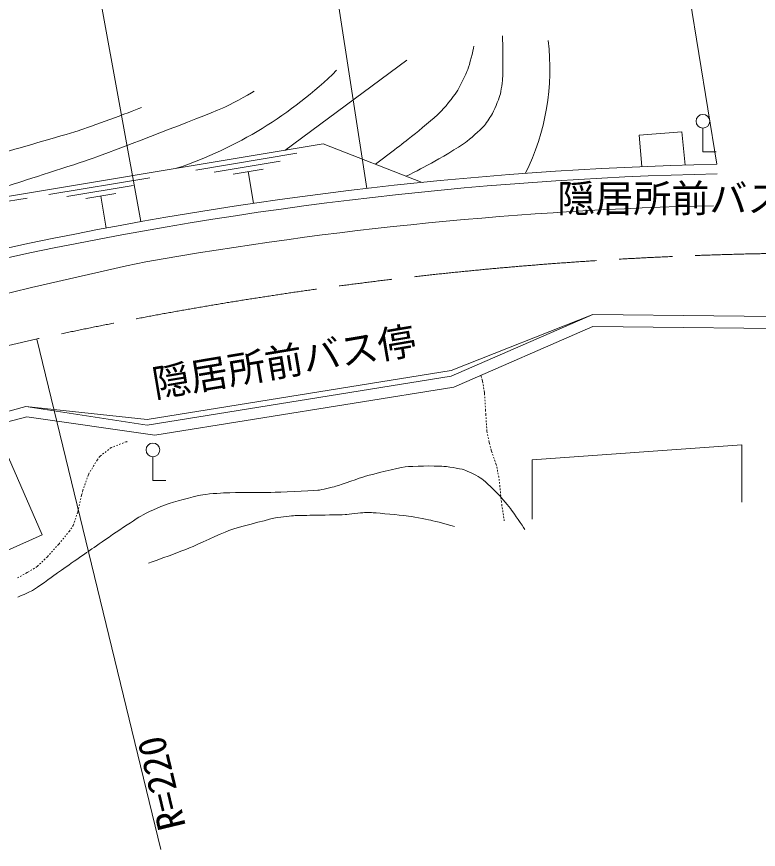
# Model space of a CAD drawing. Units: millimetres, scale not verified. Extents: x 40000 to 680000, y 20000 to 380000.
# Drawn here: x 379421 to 428150, y 263603 to 318312 of the extents above; entities that cross this region are included whole.
import ezdxf
from ezdxf.enums import TextEntityAlignment as Align

# ---------------------------------------------------------------- set-up
doc = ezdxf.new("R2010")
doc.units = ezdxf.units.MM
doc.header["$LTSCALE"] = 1000
doc.linetypes.add('CHAIN', pattern=[18.5, 12, -1.5, 3.5, -1.5])
for name, color, linetype, lineweight in [('M-BMK', 2, 'CHAIN', 13), ('M-STR-HTXT', 7, 'Continuous', 13), ('M-WORK', 1, 'Continuous', 13)]:
    doc.layers.add(name, color=color, linetype=linetype, lineweight=lineweight)
doc.styles.add('ＭＳ ゴシック', font='')
doc.styles.get('ＭＳ ゴシック').set_extended_font_data('MS Gothic')

msp = doc.modelspace()

# ---------------------------------------------------------------- linework, layer by layer
at = {"layer": 'M-BMK'}
msp.add_arc((433290, 56139), 246652, 80.7741, 103.6608, dxfattribs=at)
at = {"layer": 'M-STR-HTXT'}
msp.add_line((420881, 336442), (425428, 308618), dxfattribs=at)
at = {"layer": 'M-WORK'}
for p, q in [((399851, 323712), (402418, 307028)), ((384694, 320704), (387581, 304843)), ((405053, 315457), (397037, 309527)), ((424508, 310991), (424508, 309431)), ((391201, 308235), (397838, 309334)), ((424508, 309431), (425370, 309431)), ((392403, 308100), (396744, 308819)), ((393641, 307970), (395614, 308297)), ((394627, 308134), (394973, 306047)), ((381526, 306628), (388163, 307727)), ((382728, 306493), (387069, 307212)), ((374286, 305425), (380111, 306390)), ((383966, 306363), (385939, 306690)), ((384952, 306527), (385300, 304425)), ((388894, 263603), (380749, 297129)), ((409952, 294612), (409909, 294747)), ((410024, 294381), (409982, 294516)), ((410049, 294236), (410024, 294381)), ((410082, 294039), (410065, 294137)), ((410115, 293842), (410099, 293940)), ((410157, 293598), (410132, 293743)), ((410165, 293510), (410157, 293598)), ((410169, 293443), (410165, 293510)), ((410181, 293243), (410175, 293343)), ((410194, 293044), (410188, 293144)), ((410206, 292844), (410200, 292944)), ((410219, 292645), (410212, 292744)), ((410229, 292478), (410225, 292545)), ((410235, 292365), (410229, 292478)), ((410247, 292152), (410241, 292265)), ((410252, 292077), (410247, 292152)), ((410264, 291878), (410258, 291977)), ((410277, 291678), (410271, 291778)), ((410290, 291478), (410283, 291578)), ((410302, 291279), (410296, 291379)), ((410313, 291105), (410309, 291179)), ((410341, 290964), (410313, 291105)), ((410381, 290768), (410361, 290866)), ((410420, 290572), (410400, 290670)), ((385546, 289929), (385637, 289998)), ((385637, 289998), (385695, 290021)), ((385788, 290057), (385881, 290094)), ((385974, 290130), (386067, 290167)), ((386160, 290203), (386253, 290240)), ((386346, 290276), (386440, 290312)), ((386533, 290349), (386590, 290371)), ((386590, 290371), (386649, 290386)), ((386649, 290386), (386685, 290393)), ((410468, 290334), (410440, 290474)), ((410504, 290197), (410468, 290334)), ((410554, 290003), (410529, 290100)), ((384829, 289341), (384898, 289435)), ((384898, 289435), (384989, 289504)), ((385069, 289565), (385148, 289626)), ((385228, 289686), (385307, 289747)), ((385387, 289808), (385467, 289868)), ((410615, 289770), (410579, 289907)), ((410654, 289660), (410615, 289770)), ((410721, 289472), (410688, 289566)), ((384559, 288932), (384611, 289018)), ((384663, 289103), (384701, 289166)), ((384701, 289166), (384770, 289260)), ((388371, 289397), (388371, 287837)), ((410788, 289283), (410755, 289377)), ((410855, 289095), (410822, 289189)), ((410928, 288891), (410889, 289001)), ((410941, 288830), (410928, 288891)), ((384156, 288271), (384195, 288334)), ((384247, 288420), (384299, 288505)), ((384351, 288591), (384403, 288676)), ((384455, 288761), (384507, 288847)), ((410982, 288634), (410961, 288732)), ((411023, 288438), (411002, 288536)), ((411064, 288242), (411043, 288340)), ((383956, 287729), (383989, 287823)), ((384022, 287918), (384055, 288012)), ((384088, 288106), (384111, 288171)), ((384111, 288171), (384156, 288271)), ((388371, 287837), (389233, 287837)), ((411097, 288084), (411084, 288144)), ((411103, 288027), (411097, 288084)), ((411124, 287828), (411114, 287928)), ((383768, 287192), (383791, 287257)), ((383824, 287351), (383857, 287446)), ((383890, 287540), (383923, 287634)), ((411146, 287629), (411135, 287729)), ((411162, 287474), (411156, 287530)), ((411169, 287407), (411162, 287474)), ((411189, 287208), (411179, 287308)), ((383660, 286755), (383685, 286867)), ((383685, 286867), (383715, 286981)), ((383739, 287078), (383768, 287192)), ((411209, 287009), (411199, 287109)), ((411229, 286810), (411219, 286910)), ((411249, 286611), (411239, 286711)), ((383525, 286171), (383547, 286268)), ((383570, 286366), (383592, 286463)), ((383615, 286560), (383637, 286658)), ((411265, 286445), (411259, 286512)), ((411273, 286386), (411265, 286445)), ((411295, 286228), (411287, 286287)), ((411307, 286155), (411295, 286228)), ((383394, 285652), (383432, 285767)), ((383432, 285767), (383458, 285878)), ((383480, 285976), (383503, 286073)), ((411338, 285957), (411322, 286056)), ((411369, 285760), (411353, 285859)), ((411400, 285562), (411384, 285661)), ((383204, 285082), (383236, 285177)), ((383267, 285272), (383299, 285367)), ((383331, 285462), (383362, 285557)), ((411431, 285365), (411415, 285464)), ((411458, 285193), (411447, 285266)), ((382830, 284443), (382888, 284514)), ((382888, 284514), (382926, 284569)), ((382983, 284652), (383039, 284734)), ((383096, 284817), (383134, 284872)), ((383134, 284872), (383173, 284987)), ((382452, 283977), (382515, 284055)), ((382578, 284132), (382641, 284210)), ((382704, 284287), (382767, 284365)), ((381981, 283426), (382048, 283500)), ((382115, 283574), (382204, 283673)), ((382204, 283673), (382262, 283744)), ((382325, 283822), (382388, 283899)), ((381422, 282808), (381511, 282907)), ((381578, 282981), (381646, 283055)), ((381713, 283129), (381780, 283204)), ((381847, 283278), (381914, 283352)), ((380930, 282333), (381002, 282402)), ((381074, 282472), (381146, 282541)), ((381217, 282611), (381289, 282680)), ((381361, 282750), (381422, 282808)), ((380000, 281721), (380121, 281783)), ((380121, 281783), (380247, 281861)), ((380332, 281914), (380417, 281967)), ((380502, 282020), (380586, 282073)), ((380671, 282126), (380797, 282204)), ((380797, 282204), (380858, 282263)), ((379466, 281448), (379555, 281493)), ((379644, 281539), (379733, 281584)), ((379822, 281630), (379911, 281675))]:
    msp.add_line(p, q, dxfattribs=at)
for points in [[(420499, 308459), (420323, 310524), (423130, 310753), (423341, 308563)], [(406071, 307425), (399565, 309947), (374198, 305733), (368430, 300349)], [(433171, 298563), (417272, 298742), (407969, 294699), (387998, 291480), (380016, 292699), (358175, 286697)], [(417272, 298742), (407969, 295053), (387998, 291834), (380016, 292699)], [(433155, 297779), (417272, 297958), (408144, 293977), (388493, 290809), (380088, 292013), (361355, 287142), (347548, 281658)], [(427072, 286424), (427072, 290176), (413282, 289201), (413282, 285301)]]:
    msp.add_lwpolyline(points, dxfattribs=at)
msp.add_lwpolyline([(381104, 284262), (378271, 290707), (375721, 289597), (375250, 290538), (355795, 281805), (357353, 278075), (358959, 278712), (360446, 275029)], close=True, dxfattribs=at)
for centre in [(424508, 311441), (388371, 289847)]:
    msp.add_circle(centre, 450, dxfattribs=at)
for centre, radius, start, end in [((398856, 314883), 15596, 333.8841, 6.8665), ((381112, 334536), 27635, 288.6155, 314.3915), ((430911, 62027), 246652, 91.27382, 102.55405), ((430911, 62027), 246022, 91.27382, 102.55405), ((430679, 59930), 246022, 91.27382, 100.01424), ((448861, 15032), 293571, 101.98536, 109.98157)]:
    msp.add_arc(centre, radius, start, end, dxfattribs=at)
for points, knots in [([(411341, 317052), (411371, 316520), (411381, 314920), (411358, 314387), (411347, 314132), (411244, 313368), (411173, 313123), (411094, 312854), (410748, 312087), (410616, 311841), (410531, 311681), (410218, 311230), (410093, 311099), (409876, 310870), (409170, 310235), (408913, 310053), (408486, 309751), (407143, 308941), (406687, 308687), (406373, 308513), (405630, 308133), (405021, 307832)], [0, 0, 0, 0, 1, 1, 1, 2, 2, 2, 3, 3, 3, 4, 4, 4, 5, 5, 5, 6, 6, 6, 7, 7, 7, 7]), ([(409457, 316379), (409410, 316067), (409171, 315146), (409060, 314850), (408943, 314538), (408506, 313636), (408325, 313356), (408136, 313063), (407469, 312251), (407221, 312005), (406893, 311678), (405819, 310793), (405456, 310506), (404983, 310133), (403939, 309332), (402998, 308616)], [0, 0, 0, 0, 1, 1, 1, 2, 2, 2, 3, 3, 3, 4, 4, 4, 5, 5, 5, 5]), ([(395024, 313425), (394634, 313159), (393385, 312481), (392950, 312299), (391313, 311616), (386347, 309709), (384680, 309103), (383608, 308714), (380352, 307661), (379262, 307328), (378670, 307147), (376877, 306671), (376275, 306533), (375852, 306436), (374568, 306209), (374138, 306152), (373624, 306085), (372075, 305938), (371558, 305916), (370155, 305857), (365945, 305701), (364542, 305748), (363877, 305770), (362694, 305846), (361399, 305943)], [0, 0, 0, 0, 1, 1, 1, 2, 2, 2, 3, 3, 3, 4, 4, 4, 5, 5, 5, 6, 6, 6, 7, 7, 7, 8, 8, 8, 8]), ([(387617, 312342), (386796, 312006), (384296, 311092), (383453, 310819), (382405, 310480), (379227, 309574), (378164, 309285), (377199, 309022), (374292, 308272), (373314, 308060), (372772, 307942), (371125, 307709), (370575, 307635), (370218, 307586), (369141, 307466), (368781, 307446), (368350, 307422), (367056, 307395), (366626, 307414), (366377, 307424), (366045, 307441), (365658, 307462)], [0, 0, 0, 0, 1, 1, 1, 2, 2, 2, 3, 3, 3, 4, 4, 4, 5, 5, 5, 6, 6, 6, 7, 7, 7, 7]), ([(412807, 284622), (412644, 284885), (412120, 285650), (411934, 285897), (411775, 286109), (411267, 286721), (411084, 286912), (410874, 287132), (410221, 287774), (409974, 287951), (409763, 288103), (409065, 288463), (408817, 288541), (408534, 288631), (407650, 288763), (407353, 288778), (406872, 288801), (405423, 288793), (404945, 288730), (404416, 288660), (402862, 288260), (402348, 288116), (401950, 288005), (400785, 287572), (400389, 287455), (400157, 287387), (399449, 287218), (399208, 287196), (398592, 287138), (396734, 287071), (396115, 287054), (395525, 287038), (393754, 287053), (393164, 287030), (392830, 287018), (391828, 286941), (391499, 286877), (391041, 286787), (389686, 286418), (389244, 286263), (388899, 286142), (387896, 285690), (387582, 285502), (386918, 285106), (385009, 283789), (384371, 283354), (383895, 283029), (382482, 282031), (382010, 281701), (381699, 281484), (380787, 280795), (380452, 280615), (380257, 280511), (379887, 280340), (379488, 280164)], [0, 0, 0, 0, 1, 1, 1, 2, 2, 2, 3, 3, 3, 4, 4, 4, 5, 5, 5, 6, 6, 6, 7, 7, 7, 8, 8, 8, 9, 9, 9, 10, 10, 10, 11, 11, 11, 12, 12, 12, 13, 13, 13, 14, 14, 14, 15, 15, 15, 16, 16, 16, 17, 17, 17, 18, 18, 18, 18]), ([(408179, 284810), (407871, 284906), (406937, 285155), (406623, 285225), (406305, 285296), (405343, 285472), (405021, 285514), (404588, 285571), (403284, 285689), (402849, 285723), (402735, 285732), (402394, 285739), (402281, 285731), (402023, 285714), (401256, 285610), (400999, 285596), (400593, 285575), (399373, 285565), (398966, 285556), (398694, 285549), (397876, 285540), (397605, 285519), (397346, 285499), (396569, 285409), (396316, 285351), (395717, 285214), (393931, 284750), (393352, 284546), (392821, 284360), (391301, 283619), (390780, 283408), (390245, 283191), (388620, 282589), (388073, 282404)], [0, 0, 0, 0, 1, 1, 1, 2, 2, 2, 3, 3, 3, 4, 4, 4, 5, 5, 5, 6, 6, 6, 7, 7, 7, 8, 8, 8, 9, 9, 9, 10, 10, 10, 11, 11, 11, 11])]:
    msp.add_open_spline(points, degree=3, knots=knots, dxfattribs=at)

# ---------------------------------------------------------------- texts
at = {"layer": 'M-STR-HTXT', "style": 'ＭＳ ゴシック'}
msp.add_text('隠居所前バス停', height=1833, dxfattribs=at).set_placement((423681, 304906), align=Align.BOTTOM_CENTER)
msp.add_text('隠居所前バス停', height=1833, rotation=9.572, dxfattribs=at).set_placement((397222, 294197), align=Align.BOTTOM_CENTER)
at = {"layer": 'M-WORK', "style": 'ＭＳ ゴシック'}
msp.add_text('R=220', height=1833, rotation=103.498, dxfattribs=at).set_placement((390348, 268287), align=Align.BOTTOM_CENTER)

doc.saveas('drawing.dxf')
